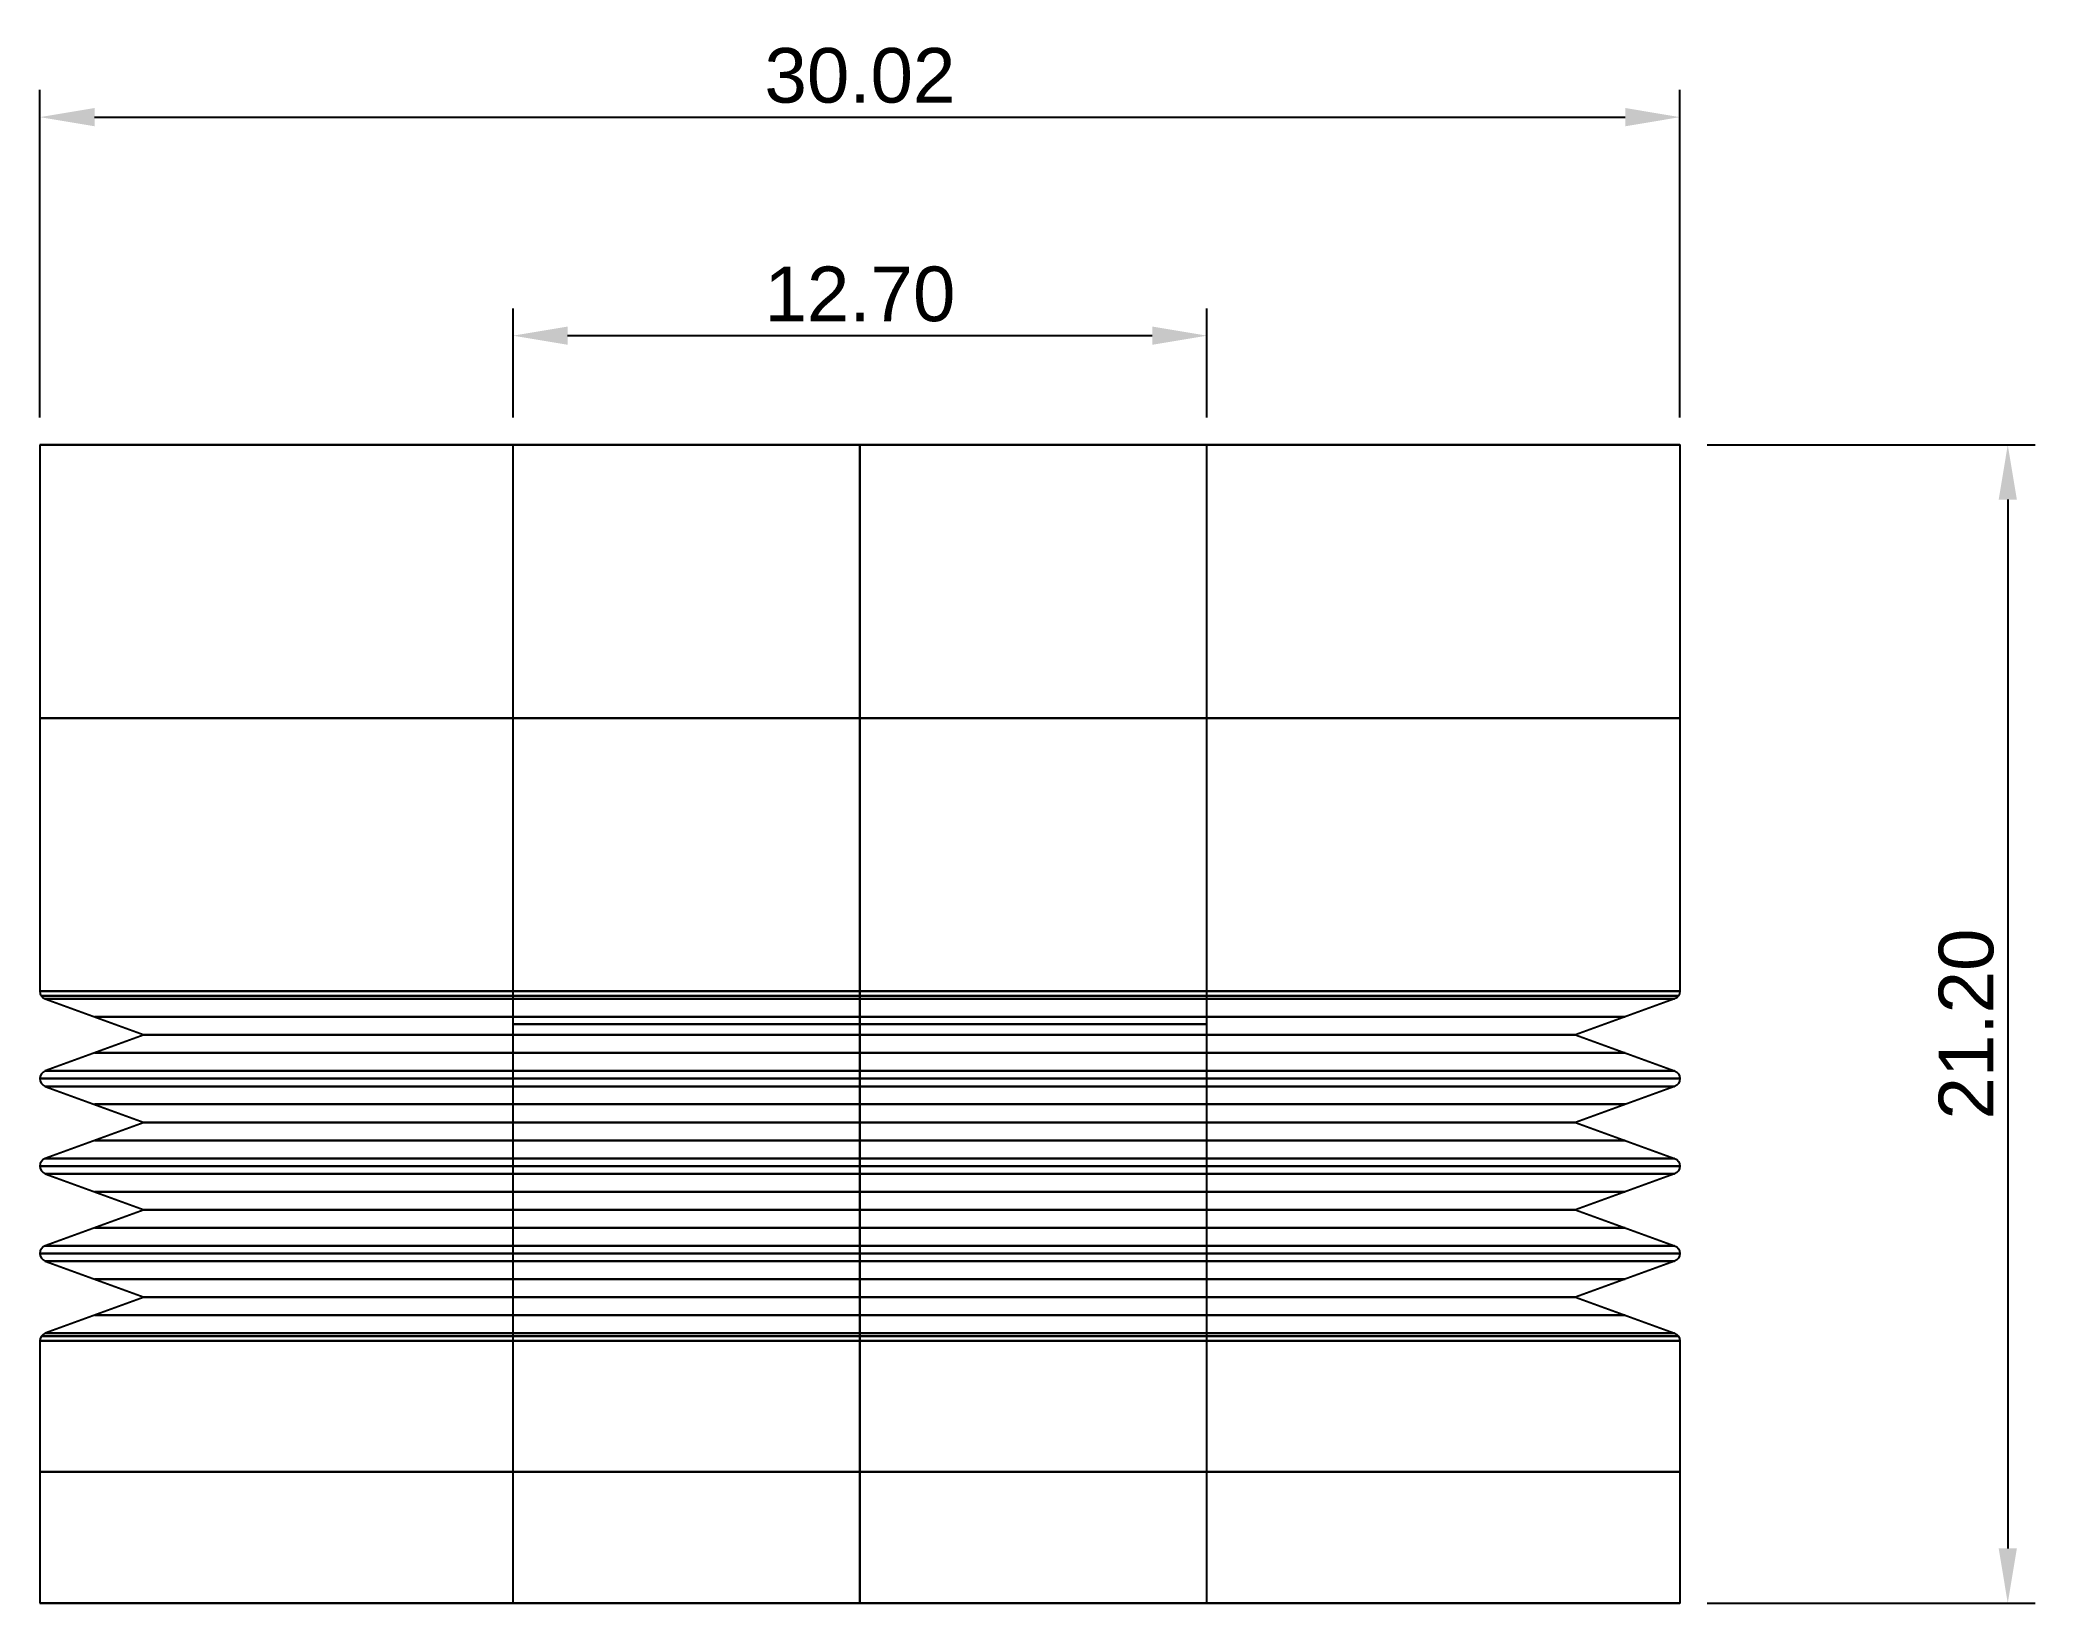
# Model space of a CAD drawing. Header units: millimetres. Extents: x 91 to 127.5, y 7 to 35.6.
import ezdxf

# ---------------------------------------------------------------- set-up
doc = ezdxf.new("R2010")
doc.units = ezdxf.units.MM
doc.layers.add('Défaut', color=7, linetype='Continuous', true_color=0x000000)
doc.styles.add('Helvetica Neue Regular', font='')
doc.styles.get('Helvetica Neue Regular').set_extended_font_data('Helvetica Neue')
doc.dimstyles.new('Défaut', dxfattribs={"dimtxt": 1, "dimasz": 1, "dimexe": 0.5, "dimexo": 0.5, "dimgap": 0.25, "dimtad": 1, "dimtoh": 1, "dimzin": 1, "dimdsep": 46, "dimtxsty": 'Helvetica Neue Regular', "dimcen": 0.5, "dimazin": 1, "dimtfac": 1, "dimtdec": 4, "dimtix": 1, "dimtofl": 0, "dimtmove": 1, "dimatfit": 3, "dimfxl": 1, "dimtolj": 1, "dimtzin": 1, "dimarcsym": 0})

# ---------------------------------------------------------------- blocks, each defined once
blk = doc.blocks.new('*D1')
at = {"layer": 'Defpoints', "color": 0}
for p in [(112.35, 30.216), (99.65, 28.216), (112.35, 28.216)]:
    blk.add_point(p, dxfattribs=at)
at = {"layer": 'Défaut', "color": 0, "lineweight": -2}
for p, q in [((99.65, 28.716), (99.65, 30.716)), ((112.35, 28.716), (112.35, 30.716)), ((100.65, 30.216), (111.35, 30.216))]:
    blk.add_line(p, q, dxfattribs=at)
at = {"layer": 'Défaut', "color": 0}
for points in [[(100.65, 30.383), (100.65, 30.049), (99.65, 30.216)], [(111.35, 30.049), (111.35, 30.383), (112.35, 30.216)]]:
    blk.add_solid(points, dxfattribs=at)
at = {"layer": 'Défaut', "color": 0, "insert": (106, 30.974), "char_height": 1, "attachment_point": 5, "style": 'Helvetica Neue Regular'}
blk.add_mtext('\\A1;12.70', dxfattribs=at)
blk = doc.blocks.new('*D2')
at = {"layer": 'Defpoints', "color": 0}
for p in [(121.009, 34.216), (90.991, 28.216), (121.009, 28.216)]:
    blk.add_point(p, dxfattribs=at)
at = {"layer": 'Défaut', "color": 0, "lineweight": -2}
for p, q in [((90.991, 28.716), (90.991, 34.716)), ((121.009, 28.716), (121.009, 34.716)), ((91.991, 34.216), (120.009, 34.216))]:
    blk.add_line(p, q, dxfattribs=at)
at = {"layer": 'Défaut', "color": 0}
for points in [[(91.991, 34.383), (91.991, 34.049), (90.991, 34.216)], [(120.009, 34.049), (120.009, 34.383), (121.009, 34.216)]]:
    blk.add_solid(points, dxfattribs=at)
at = {"layer": 'Défaut', "color": 0, "insert": (106, 34.974), "char_height": 1, "attachment_point": 5, "style": 'Helvetica Neue Regular'}
blk.add_mtext('\\A1;30.02', dxfattribs=at)
blk = doc.blocks.new('*D3')
at = {"layer": 'Defpoints', "color": 0}
for p in [(121.009, 28.216), (121.009, 7.016), (127.009, 7.016)]:
    blk.add_point(p, dxfattribs=at)
at = {"layer": 'Défaut', "color": 0, "lineweight": -2}
for p, q in [((121.509, 28.216), (127.509, 28.216)), ((127.009, 27.216), (127.009, 8.016)), ((121.509, 7.016), (127.509, 7.016))]:
    blk.add_line(p, q, dxfattribs=at)
at = {"layer": 'Défaut', "color": 0}
for points in [[(127.176, 27.216), (126.843, 27.216), (127.009, 28.216)], [(126.843, 8.016), (127.176, 8.016), (127.009, 7.016)]]:
    blk.add_solid(points, dxfattribs=at)
at = {"layer": 'Défaut', "color": 0, "insert": (126.252, 17.616), "char_height": 1, "attachment_point": 5, "rotation": 90, "style": 'Helvetica Neue Regular'}
blk.add_mtext('\\A1;21.20', dxfattribs=at)

msp = doc.modelspace()

# ---------------------------------------------------------------- linework, layer by layer
at = {"layer": 'Défaut'}
for p, q in [((99.65, 28.216), (90.991, 28.216)), ((90.991, 28.216), (90.991, 18.216)), ((99.65, 7.016), (99.65, 28.216)), ((106, 28.216, 6.35), (106, 28.216, 15.009)), ((106, 28.216, -6.35), (106, 28.216, -15.009)), ((106, 28.216, 15.009), (106, 18.216, 15.009)), ((106, 28.216, -15.009), (106, 18.216, -15.009)), ((106, 7.016, 6.35), (106, 28.216, 6.35)), ((106, 7.016, -6.35), (106, 28.216, -6.35)), ((112.35, 28.216), (121.009, 28.216)), ((112.35, 7.016), (112.35, 28.216)), ((121.009, 28.216), (121.009, 18.216)), ((91.089, 18.075), (92.9, 17.416)), ((106, 18.075, 14.911), (106, 17.416, 13.1)), ((106, 18.075, -14.911), (106, 17.416, -13.1)), ((120.911, 18.075), (119.1, 17.416)), ((92.9, 17.416), (91.089, 16.757)), ((106, 17.416, 13.1), (106, 16.757, 14.911)), ((106, 17.416, -13.1), (106, 16.757, -14.911)), ((119.1, 17.416), (120.911, 16.757)), ((91.089, 16.475), (92.9, 15.816)), ((106, 16.475, 14.911), (106, 15.816, 13.1)), ((106, 16.475, -14.911), (106, 15.816, -13.1)), ((120.911, 16.475), (119.1, 15.816)), ((92.9, 15.816), (91.089, 15.157)), ((106, 15.816, 13.1), (106, 15.157, 14.911)), ((106, 15.816, -13.1), (106, 15.157, -14.911)), ((119.1, 15.816), (120.911, 15.157)), ((91.089, 14.875), (92.9, 14.216)), ((106, 14.875, 14.911), (106, 14.216, 13.1)), ((106, 14.875, -14.911), (106, 14.216, -13.1)), ((120.911, 14.875), (119.1, 14.216)), ((92.9, 14.216), (91.089, 13.557)), ((106, 14.216, 13.1), (106, 13.557, 14.911)), ((106, 14.216, -13.1), (106, 13.557, -14.911)), ((119.1, 14.216), (120.911, 13.557)), ((91.089, 13.275), (92.9, 12.616)), ((106, 13.275, 14.911), (106, 12.616, 13.1)), ((106, 13.275, -14.911), (106, 12.616, -13.1)), ((120.911, 13.275), (119.1, 12.616)), ((92.9, 12.616), (91.089, 11.957)), ((106, 12.616, 13.1), (106, 11.957, 14.911)), ((106, 12.616, -13.1), (106, 11.957, -14.911)), ((119.1, 12.616), (120.911, 11.957)), ((90.991, 11.816), (90.991, 7.016)), ((106, 11.816, 15.009), (106, 7.016, 15.009)), ((106, 11.816, -15.009), (106, 7.016, -15.009)), ((121.009, 11.816), (121.009, 7.016)), ((90.991, 7.016), (99.65, 7.016)), ((106, 7.016, 15.009), (106, 7.016, 6.35)), ((106, 7.016, -15.009), (106, 7.016, -6.35)), ((121.009, 7.016), (112.35, 7.016))]:
    msp.add_line(p, q, dxfattribs=at)
at = {"layer": 'Défaut', "extrusion": (0, 1, 0)}
for centre, radius in [((-106, 0, 28.216), 15.009), ((-106, 0, 18.216), 15.009), ((-106, 0, 18.075), 14.911), ((-106, 0, 17.416), 13.1), ((-106, 0, 16.757), 14.911), ((-106, 0, 16.475), 14.911), ((-106, 0, 15.816), 13.1), ((-106, 0, 15.157), 14.911), ((-106, 0, 14.875), 14.911), ((-106, 0, 14.216), 13.1), ((-106, 0, 13.557), 14.911), ((-106, 0, 13.275), 14.911), ((-106, 0, 12.616), 13.1), ((-106, 0, 11.816), 15.009), ((-106, 0, 11.957), 14.911), ((-106, 0, 7.016), 15.009), ((-106, 0, 7.016), 6.35)]:
    msp.add_circle(centre, radius, dxfattribs=at)
at = {"layer": 'Défaut', "extrusion": (0, -1, 0)}
for centre, radius in [((106, 0, -28.216), 10.68), ((106, 0, -28.216), 6.35), ((106, 0, -23.216), 15.009), ((106, 0, -18.13), 14.982), ((106, 0, -17.746), 14.005), ((106, 0, -17.616), 6.35), ((106, 0, -17.086), 14.005), ((106, 0, -16.616), 15.009), ((106, 0, -16.146), 14.005), ((106, 0, -15.486), 14.005), ((106, 0, -15.016), 15.009), ((106, 0, -14.546), 14.005), ((106, 0, -13.886), 14.005), ((106, 0, -13.416), 15.009), ((106, 0, -12.946), 14.005), ((106, 0, -12.286), 14.005), ((106, 0, -11.902), 14.982), ((106, 0, -9.416), 15.009), ((106, 0, -7.016), 10.68)]:
    msp.add_circle(centre, radius, dxfattribs=at)
at = {"layer": 'Défaut'}
for centre, start, end in [((91.141, 18.216), 180, 250), ((91.141, 16.616), 110, 250), ((91.141, 15.016), 110, 250), ((91.141, 13.416), 110, 250), ((91.141, 11.816), 110, 180)]:
    msp.add_arc(centre, 0.15, start, end, dxfattribs=at)
at = {"layer": 'Défaut', "extrusion": (1, 0, 0)}
for centre, start, end in [((18.216, 14.859, 106), 90, 160), ((16.616, 14.859, 106), 20, 160), ((15.016, 14.859, 106), 20, 160), ((13.416, 14.859, 106), 20, 160), ((11.816, 14.859, 106), 20, 90)]:
    msp.add_arc(centre, 0.15, start, end, dxfattribs=at)
at = {"layer": 'Défaut', "extrusion": (-1, 0, 0)}
for centre, start, end in [((-18.216, -14.859, -106), 270, 340), ((-16.616, -14.859, -106), 200, 340), ((-15.016, -14.859, -106), 200, 340), ((-13.416, -14.859, -106), 200, 340), ((-11.816, -14.859, -106), 200, 270)]:
    msp.add_arc(centre, 0.15, start, end, dxfattribs=at)
at = {"layer": 'Défaut', "extrusion": (6.36977e-15, -1.75008e-14, -1)}
msp.add_arc((-120.859, 18.216), 0.15, 180, 250, dxfattribs=at)
at = {"layer": 'Défaut', "extrusion": (2.3576e-15, -6.47744e-15, -1)}
for centre in [(-120.859, 16.616), (-120.859, 15.016), (-120.859, 13.416)]:
    msp.add_arc(centre, 0.15, 110, 250, dxfattribs=at)
at = {"layer": 'Défaut', "extrusion": (1.85015e-14, 7.01125e-27, -1)}
msp.add_arc((-120.859, 11.816), 0.15, 110, 180, dxfattribs=at)

# ---------------------------------------------------------------- dimensions: what is measured, and where the dimension line sits
at = {"layer": 'Défaut'}
for base, p1, p2, picture, middle in [((121.009, 34.216), (90.991, 28.216), (121.009, 28.216), '*D2', (106, 34.974)), ((112.35, 30.216), (99.65, 28.216), (112.35, 28.216), '*D1', (106, 30.974))]:
    dim = msp.add_linear_dim(base=base, p1=p1, p2=p2, dimstyle='Défaut', override={"dimtxt": 1, "dimasz": 1, "dimexe": 0.5, "dimexo": 0.5, "dimgap": 0.25, "dimtad": 1, "dimtih": 0, "dimtoh": 0, "dimdec": 2, "dimzin": 1, "dimtxsty": 'Helvetica Neue Regular', "dimsah": 0, "dimcen": 0.5, "dimadec": 2, "dimazin": 1, "dimtix": 0, "dimtmove": 0, "dimtzin": 1}, dxfattribs=at)
    dim.commit()
    dim.dimension.update_dxf_attribs({"geometry": picture, "text_midpoint": middle})
dim = msp.add_linear_dim(base=(127.009, 7.016), p1=(121.009, 28.216), p2=(121.009, 7.016), angle=90, dimstyle='Défaut', override={"dimtxt": 1, "dimasz": 1, "dimexe": 0.5, "dimexo": 0.5, "dimgap": 0.25, "dimtad": 1, "dimtih": 0, "dimtoh": 0, "dimdec": 2, "dimzin": 1, "dimtxsty": 'Helvetica Neue Regular', "dimsah": 0, "dimcen": 0.5, "dimadec": 2, "dimazin": 1, "dimtix": 0, "dimtmove": 0, "dimtzin": 1}, dxfattribs=at)
dim.commit()
dim.dimension.update_dxf_attribs({"geometry": '*D3', "text_midpoint": (126.252, 17.616)})

doc.saveas('drawing.dxf')
